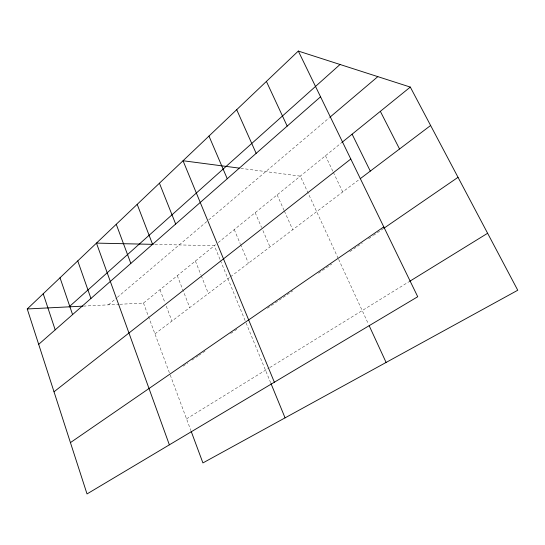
<?xml version="1.0" encoding="UTF-8"?>
<svg xmlns="http://www.w3.org/2000/svg" width="545" height="545" viewBox="0 0 545 545"><rect width="100%" height="100%" fill="white"/><g stroke="black" fill="none" stroke-linecap="round" stroke-linejoin="round"><path stroke-width="0.41" stroke-dasharray="2.73 2.04" d="M108.489 304.839L116.705 297.877M117.339 297.345L208.081 220.459M208.721 219.921L329.241 117.809M119.859 304.267L143.478 303.068L215.636 244.657M218.204 242.579L341.068 143.124M154.944 333.887L229.901 277.221M230.569 276.724L359.516 179.244M183.134 366.165L187.882 362.902M191.99 360.081L198.148 355.844M198.836 355.374L206.364 350.203M230.644 333.526L236.959 329.187M267.445 308.245L292.72 290.88M318.484 273.181L331.673 264.121M349.795 251.674L362.364 243.036M368.604 238.751L372.732 235.917M373.42 235.44L383.046 228.832M186.54 418.867L269.087 367.984M269.809 367.541L408.791 281.86M83.385 306.113L119.042 304.308M154.855 244.392L214.355 245.7L220.166 259.849M240.788 168.323L300.295 176.13L337.927 257.84M325.474 155.747L333.009 171.593M333.37 172.343L342.703 191.956M338.622 259.345L368.468 324.159M277.139 194.872L284.068 210.37M284.408 211.147L292.72 229.738M255.155 212.673L261.573 227.456M262.922 230.562L270.013 246.905M234.255 229.588L240.188 243.663M240.522 244.446L248.438 263.208M220.487 260.639L245.127 320.617M246.074 322.926L270.661 382.788M195.389 261.048L200.955 274.959M201.262 275.729L208.374 293.496M177.295 275.695L189.735 307.584M160.005 289.688L165.081 303.013M166.273 306.147L171.941 321.039M143.478 303.068L148.186 315.712M148.478 316.502L169.645 373.427M170.238 375.021L190.886 430.57"/><path stroke-width="0.82" d="M298.313 51.066L417.729 296.725L87.023 493.933L27.25 308.961L298.313 51.066L410.303 87.084L517.75 290.24L202.917 462.923L191.179 431.347M69.126 306.835L340.046 64.487M38.688 344.351L320.549 96.806M329.882 117.264L377.828 76.641M341.715 142.599L410.303 87.084M54.016 391.787L350.789 159.024M360.191 178.74L430.625 125.493M70.434 442.608L383.782 226.884M383.734 228.355L458.032 177.316M409.513 281.418L487.618 233.267M27.25 308.961L82.547 306.161M153.22 244.358L96.465 243.111L169.366 444.829M239.16 168.105L183.038 160.741L274.36 382.222M380.342 111.337L399.54 148.996M352.111 134.186L370.28 171.11M266.403 81.43L287.181 126.106M369.163 325.672L386.105 362.445M236.694 109.688L256.157 153.349M208.973 136.066L227.251 178.74M270.988 383.578L285.069 417.865M159.426 183.209L175.674 224.036M137.197 204.355L152.58 244.323M116.248 224.288L130.834 263.419M77.758 260.912L90.933 298.469M60.032 277.773L72.58 314.581M43.218 293.769L55.195 329.854"/></g></svg>
